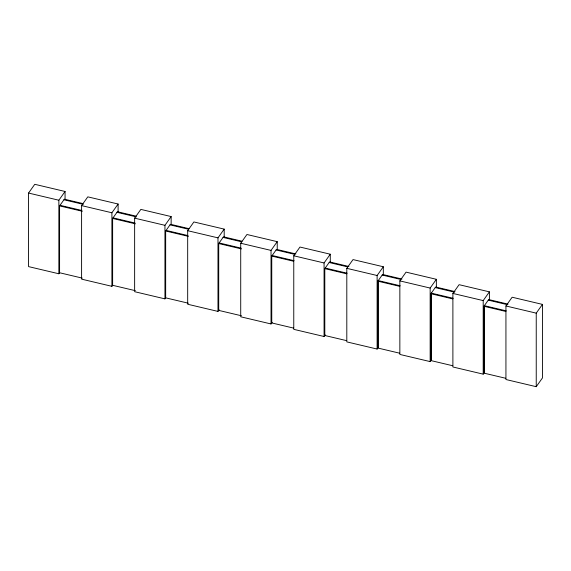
<?xml version="1.0" encoding="UTF-8"?>
<svg xmlns="http://www.w3.org/2000/svg" width="571" height="571" viewBox="0 0 571 571"><rect width="100%" height="100%" fill="white"/><g stroke="black" fill="none" stroke-linecap="round" stroke-linejoin="round"><path stroke-width="0.86" d="M82.866 203.561L64.345 199.186L59.584 205.888L59.584 272.752L58.863 273.773L28.55 266.607L28.55 193.055L34.76 184.305L65.065 191.478L65.065 199.45M58.863 273.773L58.863 200.228L65.065 191.478M135.912 216.109L117.39 211.727L112.63 218.436L112.63 285.3L111.902 286.321L81.596 279.148L81.596 205.603L87.798 196.852L118.111 204.025L118.111 211.998M111.902 286.321L111.902 212.769L118.111 204.025M188.951 228.657L170.429 224.275L165.669 230.984L165.669 297.848L164.948 298.869L134.635 291.695L134.635 218.151L140.844 209.4L171.15 216.566L171.15 224.546M164.948 298.869L164.948 225.317L171.15 216.566M219.128 309.81L217.986 311.416L187.681 304.243L187.681 230.698L193.883 221.948L224.196 229.114L224.196 237.093M217.986 311.416L217.986 237.864L224.196 229.114M241.44 315.77L218.714 310.396L218.714 243.531L223.475 236.822L241.997 241.205M272.167 322.358L271.032 323.957L240.719 316.791L240.719 243.246L246.929 234.495L277.235 241.661L277.235 249.641M271.032 323.957L271.032 250.412L277.235 241.661M293.644 328.118L271.753 322.936L271.753 256.079L276.514 249.37L295.878 253.952M325.213 334.906L324.071 336.505L293.765 329.339L293.765 255.787L299.968 247.043L330.281 254.209L330.281 262.182M324.071 336.505L324.071 262.96L330.281 254.209M346.69 340.666L324.799 335.484L324.799 268.627L329.56 261.918L348.924 266.5M400.143 285.764L378.252 280.589L378.252 347.446L377.117 349.052L346.804 341.886L346.804 268.334L353.014 259.584L383.319 266.757L383.319 274.73M377.117 349.052L377.117 275.507L383.319 266.757M399.729 353.213L377.838 348.032L377.838 281.175L382.599 274.465L401.963 279.041M453.188 298.312L431.298 293.137L431.298 359.994L430.156 361.6L399.85 354.434L399.85 280.882L406.052 272.131L436.365 279.305L436.365 287.277M430.156 361.6L430.156 288.055L436.365 279.305M452.774 365.754L430.884 360.579L430.884 293.715L435.644 287.013L455.008 291.588M508.047 304.136L488.683 299.554L483.923 306.263L483.923 373.127L483.202 374.148L452.889 366.975L452.889 293.43L459.098 284.679L489.404 291.852L489.404 299.825M483.202 374.148L483.202 300.596L489.404 291.852M505.935 305.977L512.137 297.227L542.45 304.393L542.45 377.945L536.24 386.695L505.935 379.522L505.935 305.977L536.24 313.144L542.45 304.393M63.931 199.764L83.295 204.347M116.976 212.312L136.341 216.894M170.015 224.86L188.537 229.242M223.061 237.408L241.583 241.79M276.1 249.955L294.622 254.338M329.146 262.503L347.668 266.878M382.185 275.044L400.706 279.426M435.23 287.591L454.595 292.174M488.269 300.139L507.633 304.721M28.55 193.055L58.863 200.228M81.596 205.603L111.902 212.769M134.635 218.151L164.948 225.317M187.681 230.698L217.986 237.864M240.719 243.246L271.032 250.412M293.765 255.787L324.071 262.96M346.804 268.334L377.117 275.507M399.85 280.882L430.156 288.055M452.889 293.43L483.202 300.596M59.998 205.31L81.889 210.485M113.044 217.851L134.934 223.033M166.082 230.399L187.973 235.58M219.128 242.946L241.019 248.128M272.167 255.494L294.058 260.676M325.213 268.042L347.104 273.216M506.227 310.86L484.336 305.685L484.336 372.542M59.584 205.888L82.317 211.27M112.63 218.436L135.356 223.818M165.669 230.984L188.401 236.358M218.714 243.531L241.44 248.906M271.753 256.079L293.644 261.254M324.799 268.627L346.69 273.802M377.838 281.175L399.729 286.349M430.884 293.715L452.774 298.897M483.923 306.263L505.813 311.445M59.584 272.752L82.317 278.127M112.63 285.3L135.356 290.675M165.669 297.848L188.401 303.222M483.923 373.127L505.813 378.302M536.24 313.144L536.24 386.695"/></g></svg>
